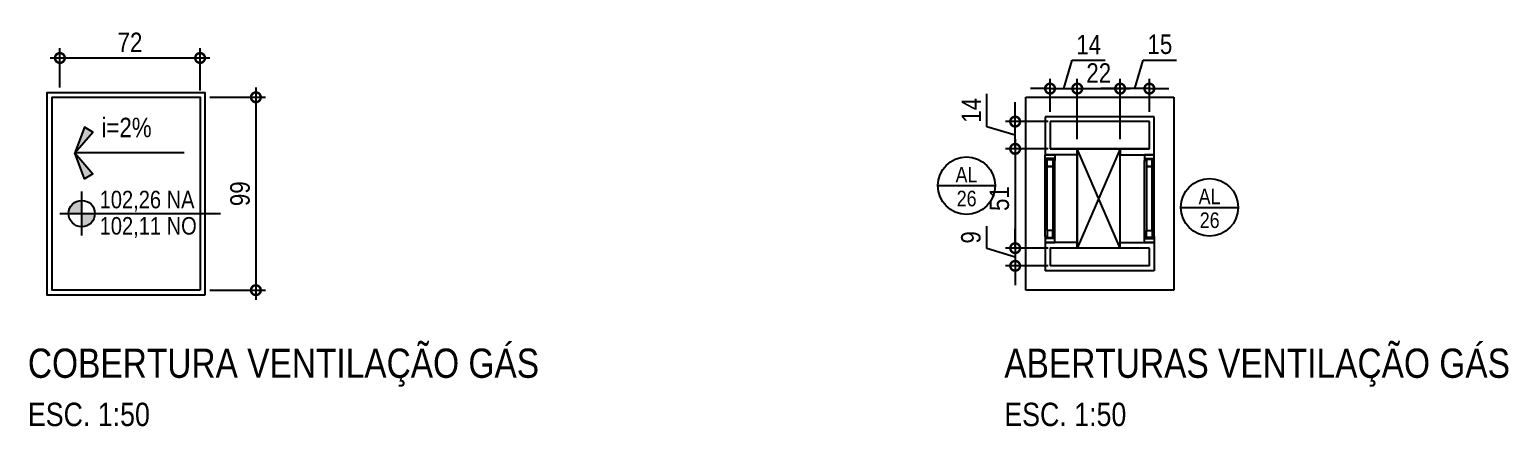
# Model space of a CAD drawing. Header units: metres. Extents: x -21 to 570, y -75 to 184.
# Drawn here: x -0.58 to 7.01, y 53.69 to 55.72 of the extents above; entities that cross this region are included whole.
import ezdxf
from ezdxf.enums import TextEntityAlignment as Align

# ---------------------------------------------------------------- set-up
doc = ezdxf.new("R2010")
doc.units = ezdxf.units.M
doc.linetypes.add('DASHEDX2', pattern=[1.5, 1, -0.5])
for name, color, linetype in [('ARQ-ALV ACAB', 4, 'Continuous'), ('ARQ-ALV OSSO', 5, 'Continuous'), ('ARQ-AUX', 7, 'Continuous'), ('ARQ-AUX1', 1, 'Continuous'), ('ARQ-AUX2', 2, 'Continuous'), ('ARQ-CAX @ 1', 1, 'Continuous'), ('ARQ-DIM', 2, 'Continuous'), ('ARQ-PRJ', 7, 'DASHEDX2'), ('ARQ-SIM', 1, 'Continuous'), ('ARQ-TXT', 2, 'Continuous')]:
    doc.layers.add(name, color=color, linetype=linetype)
doc.styles.add('Adesa', font='ARIALN.TTF')
doc.dimstyles.new('ADESA 1-0050', dxfattribs={"dimtxt": 0.1, "dimasz": 0.1, "dimexe": 0.05, "dimexo": 0.05, "dimgap": 0.03, "dimtad": 1, "dimdec": 1, "dimlfac": 100, "dimzin": 12, "dimtxsty": 'Adesa', "dimblk": 'DOTSMALL', "dimcen": 1, "dimdle": 0.05, "dimclrd": 1, "dimclre": 1, "dimclrt": 256, "dimazin": 3, "dimtm": 1e-09, "dimtfac": 1, "dimtdec": 1, "dimtmove": 1, "dimatfit": 0, "dimldrblk": 'DOTSMALL', "dimfxl": 0.8, "dimtvp": 2, "dimtolj": 1, "dimtzin": 0, "dimarcsym": 0})

# ---------------------------------------------------------------- blocks, each defined once
blk = doc.blocks.new('*U479')
at = {"color": 0, "linetype": 'ByBlock', "ltscale": 0.5}
for points in [[(0.02, -0.045), (0.02, -0.045), (0.02, -0.045), (0.02, -0.045), (0.02, -0.045), (0.02, -0.045), (0.02, -0.045), (0.02, -0.045), (0.02, -0.045), (0.03, -0.045), (0.03, -0.05), (0, -0.05), (0, 0), (0.03, 0), (0.03, -0.005), (0.02, -0.005), (0.02, -0.045)], [(0.43, -0.045), (0.43, -0.045), (0.43, -0.045), (0.43, -0.045), (0.43, -0.045), (0.43, -0.045), (0.43, -0.045), (0.43, -0.045), (0.43, -0.045), (0.42, -0.045), (0.42, -0.05), (0.45, -0.05), (0.45, 0), (0.42, 0), (0.42, -0.005), (0.43, -0.005), (0.43, -0.045)], [(0.025, -0.01), (0.06, -0.01), (0.06, -0.04), (0.025, -0.04)], [(0.425, -0.01), (0.39, -0.01), (0.39, -0.04), (0.425, -0.04)]]:
    blk.add_lwpolyline(points, close=True, dxfattribs=at)
at = {"color": 8, "linetype": 'ByBlock', "ltscale": 0.5}
for points in [[(0.42, 0), (0.03, 0)], [(0.42, -0.05), (0.03, -0.05)]]:
    blk.add_lwpolyline(points, dxfattribs=at)
at = {"color": 7, "linetype": 'ByBlock', "ltscale": 0.5}
blk.add_lwpolyline([(0.39, -0.01), (0.39, -0.04), (0.06, -0.04), (0.06, -0.01)], close=True, dxfattribs=at)
blk = doc.blocks.new('*U480')
at = {"color": 0, "linetype": 'ByBlock', "ltscale": 0.5}
for points in [[(0.02, -0.045), (0.02, -0.045), (0.02, -0.045), (0.02, -0.045), (0.02, -0.045), (0.02, -0.045), (0.02, -0.045), (0.02, -0.045), (0.02, -0.045), (0.03, -0.045), (0.03, -0.05), (0, -0.05), (0, 0), (0.03, 0), (0.03, -0.005), (0.02, -0.005), (0.02, -0.045)], [(0.43, -0.045), (0.43, -0.045), (0.43, -0.045), (0.43, -0.045), (0.43, -0.045), (0.43, -0.045), (0.43, -0.045), (0.43, -0.045), (0.43, -0.045), (0.42, -0.045), (0.42, -0.05), (0.45, -0.05), (0.45, 0), (0.42, 0), (0.42, -0.005), (0.43, -0.005), (0.43, -0.045)], [(0.025, -0.01), (0.06, -0.01), (0.06, -0.04), (0.025, -0.04)], [(0.425, -0.01), (0.39, -0.01), (0.39, -0.04), (0.425, -0.04)]]:
    blk.add_lwpolyline(points, close=True, dxfattribs=at)
at = {"color": 8, "linetype": 'ByBlock', "ltscale": 0.5}
for points in [[(0.42, 0), (0.03, 0)], [(0.42, -0.05), (0.03, -0.05)]]:
    blk.add_lwpolyline(points, dxfattribs=at)
at = {"color": 7, "linetype": 'ByBlock', "ltscale": 0.5}
blk.add_lwpolyline([(0.39, -0.01), (0.39, -0.04), (0.06, -0.04), (0.06, -0.01)], close=True, dxfattribs=at)
blk = doc.blocks.new('COBERTURA')
at = {"layer": 'ARQ-ALV ACAB'}
for p, q in [((-5.195, -54.4847, 0), (-4.635, -54.4847, 0)), ((-5.195, -55.2752, 0), (-4.635, -55.2752, 0))]:
    blk.add_line(p, q, dxfattribs=at)
at = {"layer": 'ARQ-ALV ACAB', "elevation": 0}
blk.add_lwpolyline([(-0.32, -54.3597), (0.49, -54.3597), (0.49, -55.4002), (-0.32, -55.4002)], close=True, dxfattribs=at)
for points in [[(-5.195, -54.6303), (-5.195, -54.4847)], [(-4.635, -54.6303), (-4.635, -54.4847)], [(-5.02, -54.5997), (-5.02, -54.6303), (-5.195, -54.6303)], [(-4.8, -54.5997), (-4.8, -54.6303), (-4.635, -54.6303)], [(-5.02, -55.1103), (-5.02, -55.0803), (-5.195, -55.0803)], [(-5.195, -55.0803), (-5.195, -55.2752)], [(-4.8, -55.1103), (-4.8, -55.0803), (-4.635, -55.0803)], [(-4.635, -55.2752), (-4.635, -55.0803)]]:
    blk.add_lwpolyline(points, dxfattribs=at)
at = {"layer": 'ARQ-ALV OSSO'}
for p, q in [((-5.17, -54.5097, 0), (-4.66, -54.5097, 0)), ((-5.17, -54.5105, 0), (-4.6598, -54.5097)), ((-5.02, -54.5103, 0), (-4.6598, -54.5097)), ((-5.17, -54.5997, 0), (-4.66, -54.5997, 0)), ((-5.17, -54.5997, 0), (-4.8, -54.5997, 0)), ((-5.0199, -54.6003, 0), (-5.0202, -55.1103, 0)), ((-5.0199, -54.6003, 0), (-4.7998, -54.6, 0)), ((-4.6598, -54.5997), (-4.6597, -54.5997)), ((-5.17, -55.1102, 0), (-4.66, -55.1102, 0)), ((-4.66, -55.1103, 0), (-5.17, -55.1103, 0)), ((-5.1702, -55.1604, 0), (-5.17, -55.1604, 0)), ((-5.17, -55.2504, 0), (-4.6598, -55.2496, 0)), ((-5.17, -55.2504, 0), (-4.6598, -55.2496, 0)), ((-5.17, -55.2502, 0), (-4.66, -55.2502, 0))]:
    blk.add_line(p, q, dxfattribs=at)
at = {"layer": 'ARQ-ALV OSSO', "elevation": 0}
for points in [[(-5.17, -54.5097), (-5.17, -54.5997)], [(-4.66, -54.5997), (-4.66, -54.5097)], [(-4.8, -54.5997), (-4.8, -54.5997)], [(-4.8, -55.1103), (-4.8, -55.1102)], [(-4.66, -55.2502), (-4.66, -55.1102)]]:
    blk.add_lwpolyline(points, dxfattribs=at)
at = {"layer": 'ARQ-ALV OSSO'}
for points in [[(-4.7998, -55.1103), (-4.7998, -54.5997)], [(-4.7998, -55.1097), (-4.7998, -54.6097)], [(-5.17, -55.1103), (-5.17, -55.2502)]]:
    blk.add_lwpolyline(points, dxfattribs=at)
at = {"layer": 'ARQ-AUX'}
for p, q in [((-5.02, -54.5997, 0), (-5.02, -55.1103, 0)), ((-4.8, -54.5997, 0), (-4.8, -55.1103, 0))]:
    blk.add_line(p, q, dxfattribs=at)
at = {"layer": 'ARQ-AUX1', "elevation": 0}
for points in [[(-5.02, -54.5997), (-4.8, -55.1103)], [(-5.02, -55.1103), (-4.8, -54.5997)]]:
    blk.add_lwpolyline(points, dxfattribs=at)
at = {"layer": 'ARQ-AUX2', "elevation": 0}
blk.add_lwpolyline([(-0.295, -54.3847), (0.465, -54.3847), (0.465, -55.3752), (-0.295, -55.3752)], close=True, dxfattribs=at)
at = {"layer": 'ARQ-PRJ', "elevation": 0}
blk.add_lwpolyline([(-5.295, -54.3847), (-4.535, -54.3847), (-4.535, -55.3752), (-5.295, -55.3752)], close=True, dxfattribs=at)
at = {"layer": 'ARQ-CAX @ 1', "xscale": -1, "rotation": 270}
blk.add_blockref('*U479', (-5.145, -55.0803, 0), dxfattribs=at)
at = {"layer": 'ARQ-CAX @ 1', "rotation": 90.00000000000001}
blk.add_blockref('*U480', (-4.685, -55.0803, 0), dxfattribs=at)
blk = doc.blocks.new('_DotSmall')
at = {"color": 0, "linetype": 'ByBlock', "const_width": 0.5}
blk.add_lwpolyline([(-0.0625, 0, 1), (0.0625, 0, 1)], format="xyb", close=True, dxfattribs=at)
blk = doc.blocks.new('*D349')
at = {"layer": 'ARQ-DIM', "color": 1, "lineweight": -2, "transparency": 16777216}
for p, q in [((-0.425, 55.4252), (-0.425, 55.6269)), ((0.295, 55.4093), (0.295, 55.6269)), ((-0.475, 55.5769), (0.345, 55.5769))]:
    blk.add_line(p, q, dxfattribs=at)
at = {"layer": 'Defpoints', "color": 0, "transparency": 16777216}
for p in [(0.295, 55.5769), (-0.425, 55.3752, 0), (0.295, 55.3593, 0)]:
    blk.add_point(p, dxfattribs=at)
at = {"layer": 'ARQ-DIM', "color": 1, "lineweight": -2, "transparency": 16777216, "xscale": 0.1, "yscale": 0.1, "zscale": 0.1, "rotation": 180}
blk.add_blockref('_DotSmall', (-0.425, 55.5769), dxfattribs=at)
at = {"layer": 'ARQ-DIM', "color": 1, "lineweight": -2, "transparency": 16777216, "xscale": 0.1, "yscale": 0.1, "zscale": 0.1}
blk.add_blockref('_DotSmall', (0.295, 55.5769), dxfattribs=at)
at = {"layer": 'ARQ-DIM', "transparency": 16777216, "insert": (-0.065, 55.6571), "char_height": 0.1, "attachment_point": 5, "style": 'Adesa'}
blk.add_mtext('\\A1;72', dxfattribs=at)
blk = doc.blocks.new('*D350')
at = {"layer": 'ARQ-DIM', "color": 1, "lineweight": -2, "transparency": 16777216}
for p, q in [((0.345, 55.3752), (0.6317, 55.3752)), ((0.5817, 55.4252), (0.5817, 54.3347)), ((0.345, 54.3847), (0.6317, 54.3847))]:
    blk.add_line(p, q, dxfattribs=at)
at = {"layer": 'Defpoints', "color": 0, "transparency": 16777216}
for p in [(0.295, 55.3752, 0), (0.295, 54.3847, 0), (0.5817, 54.3847)]:
    blk.add_point(p, dxfattribs=at)
at = {"layer": 'ARQ-DIM', "color": 1, "lineweight": -2, "transparency": 16777216, "xscale": 0.1, "yscale": 0.1, "zscale": 0.1}
for p, rotation in [((0.5817, 55.3752), 90), ((0.5817, 54.3847), 270)]:
    blk.add_blockref('_DotSmall', p, dxfattribs=dict(at, rotation=rotation))
at = {"layer": 'ARQ-DIM', "transparency": 16777216, "insert": (0.5006, 54.88), "char_height": 0.1, "attachment_point": 5, "rotation": 90, "style": 'Adesa'}
blk.add_mtext('\\A1;99', dxfattribs=at)
blk = doc.blocks.new('ADESA-IND')
h = blk.add_hatch(color=256)
h.paths.add_polyline_path([(0.177, 0), (0.319, 0.125), (0.354, 0.068)])
h.paths.add_polyline_path([(0.177, 0), (0.034, 0.125), (0, 0.068)])
for points in [[(0.177, 0), (0.034, 0.125), (0, 0.068)], [(0.177, 0), (0.319, 0.125), (0.354, 0.068)]]:
    blk.add_lwpolyline(points, close=True)
blk = doc.blocks.new('NipAcOs')
at = {"layer": 'ARQ-SIM'}
h = blk.add_hatch(color=256, dxfattribs=at)
h.dxf.hatch_style = 1
h.paths.add_polyline_path([(0, 0.15, 0.414214), (-0.15, 0), (0, 0)])
h.paths.add_polyline_path([(0.15, 0), (0, 0), (0, -0.15, 0.414214)])
for p, q in [((0, -0.25), (0, 0.25)), ((-0.25, 0), (0.15, 0)), ((0.15, 0), (1.583, 0))]:
    blk.add_line(p, q, dxfattribs=at)
blk.add_circle((0, 0), 0.15, dxfattribs=at)
at = {"style": 'Adesa'}
for p in [(0.204, 0.06), (0.204, -0.24)]:
    blk.add_attdef('000,00', p, '', height=0.2, dxfattribs=at)
blk = doc.blocks.new('TIPO COTA$0$Chamada_planta')
at = {"layer": 'ARQ-SIM'}
blk.add_line((-0.983, 0), (0.983, 0), dxfattribs=at)
blk.add_circle((0, 0), 0.983, dxfattribs=at)
at = {"layer": 'ARQ-SIM', "color": 2, "style": 'Adesa'}
for tag, p in [('NUMERO', (0, 0.234)), ('C.D.', (0, -0.272))]:
    blk.add_attdef(tag, text='', height=0.5, dxfattribs=at).set_placement(p, align=Align.MIDDLE_CENTER)
blk = doc.blocks.new('*D351')
at = {"layer": 'ARQ-DIM', "color": 1, "lineweight": -2, "transparency": 16777216}
for p, q in [((5.095, 55.4197), (5.1388, 55.5657)), ((5.1388, 55.5657), (5.3092, 55.5657)), ((5.02, 55.1603), (5.02, 55.4697)), ((5.17, 55.3002), (5.17, 55.4697)), ((5.02, 55.4197), (4.92, 55.4197)), ((5.17, 55.4197), (5.02, 55.4197)), ((5.17, 55.4197), (5.02, 55.4197)), ((5.17, 55.4197), (5.27, 55.4197))]:
    blk.add_line(p, q, dxfattribs=at)
at = {"layer": 'Defpoints', "color": 0, "transparency": 16777216}
for p in [(5.02, 55.4197), (5.17, 55.2502, 0), (5.02, 55.1103)]:
    blk.add_point(p, dxfattribs=at)
at = {"layer": 'ARQ-DIM', "color": 1, "lineweight": -2, "transparency": 16777216, "xscale": 0.1, "yscale": 0.1, "zscale": 0.1}
blk.add_blockref('_DotSmall', (5.02, 55.4197), dxfattribs=at)
at = {"layer": 'ARQ-DIM', "color": 1, "lineweight": -2, "transparency": 16777216, "xscale": 0.1, "yscale": 0.1, "zscale": 0.1, "rotation": 180}
blk.add_blockref('_DotSmall', (5.17, 55.4197), dxfattribs=at)
at = {"layer": 'ARQ-DIM', "transparency": 16777216, "insert": (5.224, 55.6468), "char_height": 0.1, "attachment_point": 5, "style": 'Adesa'}
blk.add_mtext('\\A1;15', dxfattribs=at)
blk = doc.blocks.new('*D352')
at = {"layer": 'ARQ-DIM', "color": 1, "lineweight": -2, "transparency": 16777216}
for p, q in [((4.73, 55.4197), (4.7736, 55.5649)), ((4.7736, 55.5649), (4.943, 55.5649)), ((4.66, 55.3002), (4.66, 55.4697)), ((4.8, 55.1603), (4.8, 55.4697)), ((4.66, 55.4197), (4.56, 55.4197)), ((4.66, 55.4197), (4.8, 55.4197)), ((4.66, 55.4197), (4.8, 55.4197)), ((4.8, 55.4197), (4.9, 55.4197))]:
    blk.add_line(p, q, dxfattribs=at)
at = {"layer": 'Defpoints', "color": 0, "transparency": 16777216}
for p in [(4.8, 55.4197), (4.66, 55.2502), (4.8, 55.1103)]:
    blk.add_point(p, dxfattribs=at)
at = {"layer": 'ARQ-DIM', "color": 1, "lineweight": -2, "transparency": 16777216, "xscale": 0.1, "yscale": 0.1, "zscale": 0.1}
blk.add_blockref('_DotSmall', (4.66, 55.4197), dxfattribs=at)
at = {"layer": 'ARQ-DIM', "color": 1, "lineweight": -2, "transparency": 16777216, "xscale": 0.1, "yscale": 0.1, "zscale": 0.1, "rotation": 180}
blk.add_blockref('_DotSmall', (4.8, 55.4197), dxfattribs=at)
at = {"layer": 'ARQ-DIM', "transparency": 16777216, "insert": (4.8583, 55.6451), "char_height": 0.1, "attachment_point": 5, "style": 'Adesa'}
blk.add_mtext('\\A1;14', dxfattribs=at)
blk = doc.blocks.new('*D353')
at = {"layer": 'ARQ-DIM', "color": 1, "lineweight": -2, "transparency": 16777216}
for p, q in [((4.3357, 55.2237), (4.3357, 55.3932)), ((4.4809, 55.2502), (4.4809, 55.3502)), ((4.4809, 55.1802), (4.3357, 55.2237)), ((4.65, 55.2502), (4.4309, 55.2502)), ((4.4809, 55.1102), (4.4809, 55.2502)), ((4.4809, 55.1102), (4.4809, 55.2502)), ((4.65, 55.1102), (4.4309, 55.1102)), ((4.4809, 55.1102), (4.4809, 55.0102))]:
    blk.add_line(p, q, dxfattribs=at)
at = {"layer": 'Defpoints', "color": 0, "transparency": 16777216}
for p in [(4.4809, 55.2502), (4.7, 55.2502), (4.7, 55.1102, 0)]:
    blk.add_point(p, dxfattribs=at)
at = {"layer": 'ARQ-DIM', "color": 1, "lineweight": -2, "transparency": 16777216, "xscale": 0.1, "yscale": 0.1, "zscale": 0.1}
for p, rotation in [((4.4809, 55.2502), 270), ((4.4809, 55.1102), 90)]:
    blk.add_blockref('_DotSmall', p, dxfattribs=dict(at, rotation=rotation))
at = {"layer": 'ARQ-DIM', "transparency": 16777216, "insert": (4.2555, 55.3085), "char_height": 0.1, "attachment_point": 5, "rotation": 90, "style": 'Adesa'}
blk.add_mtext('\\A1;14', dxfattribs=at)
blk = doc.blocks.new('*D354')
at = {"layer": 'ARQ-DIM', "color": 1, "lineweight": -2, "transparency": 16777216}
for p, q in [((4.4809, 55.1602), (4.4809, 54.5502)), ((4.65, 55.1102), (4.4309, 55.1102)), ((4.65, 54.6002), (4.4309, 54.6002))]:
    blk.add_line(p, q, dxfattribs=at)
at = {"layer": 'Defpoints', "color": 0, "transparency": 16777216}
for p in [(4.7, 55.1102, 0), (4.4809, 54.6002), (4.7, 54.6002, 0)]:
    blk.add_point(p, dxfattribs=at)
at = {"layer": 'ARQ-DIM', "color": 1, "lineweight": -2, "transparency": 16777216, "xscale": 0.1, "yscale": 0.1, "zscale": 0.1}
for p, rotation in [((4.4809, 55.1102), 90), ((4.4809, 54.6002), 270)]:
    blk.add_blockref('_DotSmall', p, dxfattribs=dict(at, rotation=rotation))
at = {"layer": 'ARQ-DIM', "transparency": 16777216, "insert": (4.3999, 54.8552), "char_height": 0.1, "attachment_point": 5, "rotation": 90, "style": 'Adesa'}
blk.add_mtext('\\A1;51', dxfattribs=at)
blk = doc.blocks.new('*D355')
at = {"layer": 'ARQ-DIM', "color": 1, "lineweight": -2, "transparency": 16777216}
for p, q in [((4.3349, 54.5988), (4.3349, 54.7128)), ((4.4809, 54.6002), (4.4809, 54.7002)), ((4.4809, 54.555), (4.3349, 54.5988)), ((4.65, 54.6002), (4.4309, 54.6002)), ((4.4809, 54.6002), (4.4809, 54.5097)), ((4.4809, 54.6002), (4.4809, 54.5097)), ((4.65, 54.5097), (4.4309, 54.5097)), ((4.4809, 54.5097), (4.4809, 54.4097))]:
    blk.add_line(p, q, dxfattribs=at)
at = {"layer": 'Defpoints', "color": 0, "transparency": 16777216}
for p in [(4.7, 54.6002, 0), (4.4809, 54.5097), (4.7, 54.5097, 0)]:
    blk.add_point(p, dxfattribs=at)
at = {"layer": 'ARQ-DIM', "color": 1, "lineweight": -2, "transparency": 16777216, "xscale": 0.1, "yscale": 0.1, "zscale": 0.1}
for p, rotation in [((4.4809, 54.6002), 270), ((4.4809, 54.5097), 90)]:
    blk.add_blockref('_DotSmall', p, dxfattribs=dict(at, rotation=rotation))
at = {"layer": 'ARQ-DIM', "transparency": 16777216, "insert": (4.2538, 54.6558), "char_height": 0.1, "attachment_point": 5, "rotation": 90, "style": 'Adesa'}
blk.add_mtext('\\A1;9', dxfattribs=at)
blk = doc.blocks.new('*D370')
at = {"layer": 'ARQ-DIM', "color": 1, "lineweight": -2, "transparency": 16777216}
for p, q in [((4.8, 55.365), (4.8, 55.4697)), ((5.02, 55.365), (5.02, 55.4697)), ((4.75, 55.4197), (5.07, 55.4197))]:
    blk.add_line(p, q, dxfattribs=at)
at = {"layer": 'Defpoints', "color": 0, "transparency": 16777216}
for p in [(5.02, 55.4197), (4.8, 55.315, 0), (5.02, 55.315, 0)]:
    blk.add_point(p, dxfattribs=at)
at = {"layer": 'ARQ-DIM', "color": 1, "lineweight": -2, "transparency": 16777216, "xscale": 0.1, "yscale": 0.1, "zscale": 0.1, "rotation": 180}
blk.add_blockref('_DotSmall', (4.8, 55.4197), dxfattribs=at)
at = {"layer": 'ARQ-DIM', "color": 1, "lineweight": -2, "transparency": 16777216, "xscale": 0.1, "yscale": 0.1, "zscale": 0.1}
blk.add_blockref('_DotSmall', (5.02, 55.4197), dxfattribs=at)
at = {"layer": 'ARQ-DIM', "transparency": 16777216, "insert": (4.91, 55.4999), "char_height": 0.1, "attachment_point": 5, "style": 'Adesa'}
blk.add_mtext('\\A1;22', dxfattribs=at)

msp = doc.modelspace()

# ---------------------------------------------------------------- linework, layer by layer
at = {"layer": 'ARQ-AUX1'}
msp.add_line((0.213, 55.0893, 0), (-0.3489, 55.0893, 0), dxfattribs=at)

# ---------------------------------------------------------------- block references
at = {"layer": 'ARQ-AUX', "rotation": 180}
msp.add_blockref('COBERTURA', (0, 0), dxfattribs=at)
at = {"layer": 'ARQ-SIM', "xscale": -0.75, "yscale": 0.75, "zscale": 0.125, "rotation": 270.0000000000001}
msp.add_blockref('ADESA-IND', (-0.3489, 54.9568, 0), dxfattribs=at)
at = {"layer": 'ARQ-SIM'}
ref = msp.add_blockref('TIPO COTA$0$Chamada_planta', (4.2309, 54.9214, 0), dxfattribs=dict(at, xscale=0.15, yscale=0.15, zscale=0.15))
ref.add_attrib('NUMERO', 'AL', dxfattribs={"color": 2, "height": 0.08, "style": 'Adesa'}).set_placement((4.2309, 54.9777, 0), align=Align.MIDDLE_CENTER)
ref.add_attrib('C.D.', '26', dxfattribs={"color": 2, "height": 0.08, "style": 'Adesa'}).set_placement((4.2318, 54.8553, 0), align=Align.MIDDLE_CENTER)
ref = msp.add_blockref('TIPO COTA$0$Chamada_planta', (5.479, 54.81, 0), dxfattribs=dict(at, xscale=0.15, yscale=0.15, zscale=0.15))
ref.add_attrib('NUMERO', 'AL', dxfattribs={"color": 2, "height": 0.08, "style": 'Adesa'}).set_placement((5.479, 54.8663, 0), align=Align.MIDDLE_CENTER)
ref.add_attrib('C.D.', '26', dxfattribs={"color": 2, "height": 0.08, "style": 'Adesa'}).set_placement((5.4798, 54.7439, 0), align=Align.MIDDLE_CENTER)
ref = msp.add_blockref('NipAcOs', (-0.3125, 54.7781, 0), dxfattribs=dict(at, xscale=0.45, yscale=0.45, zscale=0.45))
ref.add_attrib('000,00', '102,11 NO', (-0.2207, 54.6701, 0), dxfattribs={"layer": '0', "color": 2, "height": 0.09, "style": 'Adesa'})
ref.add_attrib('000,00', '102,26 NA', (-0.2207, 54.8051, 0), dxfattribs={"layer": '0', "color": 2, "height": 0.09, "style": 'Adesa'})

# ---------------------------------------------------------------- texts
at = {"layer": 'ARQ-TXT', "style": 'Adesa'}
msp.add_text('i=2%%%', height=0.1, dxfattribs=at).set_placement((-0.2116, 55.1701, 0.1142))
at = {"layer": 'ARQ-TXT', "ltscale": 0.5, "style": 'Adesa'}
for s, height, p in [('COBERTURA VENTILAÇÃO GÁS', 0.15, (-0.5892, 53.9347)), ('ABERTURAS VENTILAÇÃO GÁS', 0.15, (4.4252, 53.9347)), ('ESC. 1:50', 0.12, (-0.5892, 53.6869)), ('ESC. 1:50', 0.12, (4.4252, 53.6869))]:
    msp.add_text(s, height=height, dxfattribs=at).set_placement(p)

# ---------------------------------------------------------------- dimensions: what is measured, and where the dimension line sits
at = {"layer": 'ARQ-DIM'}
for base, p1, p2, picture, middle in [((0.295, 55.5769), (-0.425, 55.3752, 0), (0.295, 55.3593, 0), '*D349', (-0.065, 55.6571)), ((4.8, 55.4197, 0), (4.66, 55.2502, 0), (4.8, 55.1103, 0), '*D352', (4.8036, 55.6451, 0)), ((5.02, 55.4197, 0), (5.17, 55.2502, 0), (5.02, 55.1103, 0), '*D351', (5.1688, 55.6468, 0)), ((5.02, 55.4197), (4.8, 55.315, 0), (5.02, 55.315, 0), '*D370', (4.91, 55.4999))]:
    dim = msp.add_linear_dim(base=base, p1=p1, p2=p2, dimstyle='ADESA 1-0050', dxfattribs=at)
    dim.commit()
    dim.dimension.update_dxf_attribs({"geometry": picture, "text_midpoint": middle})
for base, p1, p2, picture, middle in [((0.58168, 54.38473), (0.29503, 55.37517, -0.00001), (0.29503, 54.38473, -0.00001), '*D350', (0.50062, 54.87995)), ((4.4809, 55.2502, 0), (4.7, 55.1102, 0), (4.7, 55.2502, 0), '*D353', (4.2555, 55.2537, 0)), ((4.4809, 54.6002, 0), (4.7, 55.1102, 0), (4.7, 54.6002, 0), '*D354', (4.3999, 54.8552, 0))]:
    dim = msp.add_linear_dim(base=base, p1=p1, p2=p2, angle=90, dimstyle='ADESA 1-0050', dxfattribs=at)
    dim.commit()
    dim.dimension.update_dxf_attribs({"geometry": picture, "text_midpoint": middle})
dim = msp.add_linear_dim(base=(4.4809, 54.5097, 0), p1=(4.7, 54.6002, 0), p2=(4.7, 54.5097, 0), angle=90, dimstyle='ADESA 1-0050', override={"dimdec": 0}, dxfattribs=at)
dim.commit()
dim.dimension.update_dxf_attribs({"geometry": '*D355', "text_midpoint": (4.2538, 54.6288, 0)})

doc.saveas('drawing.dxf')
